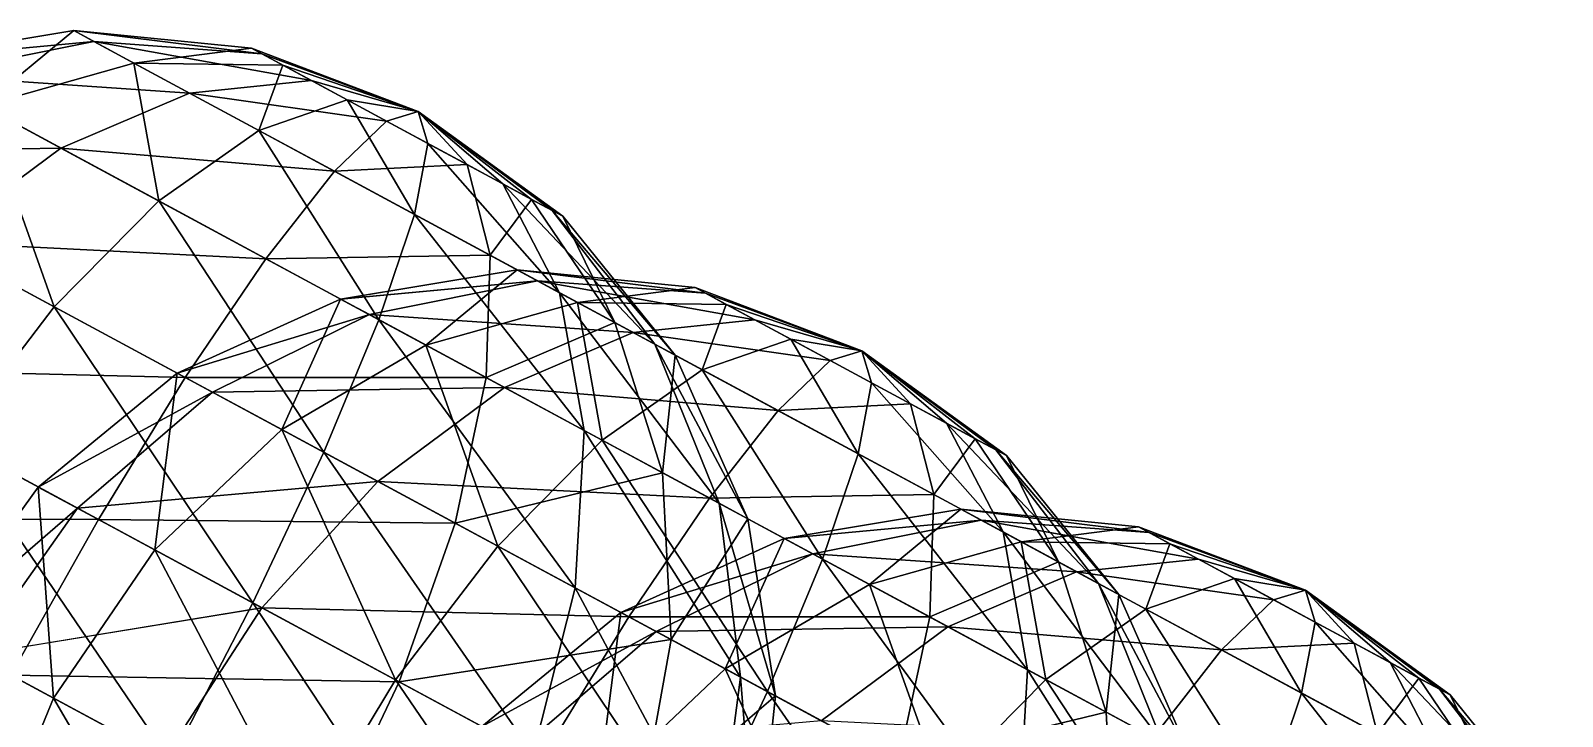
# Model space of a CAD drawing. Header units: metres. Extents: x -386 to 289, y -317 to 299.
# Drawn here: x -115.6 to -49, y 94.3 to 124.1 of the extents above; entities that cross this region are included whole.
import ezdxf

# ---------------------------------------------------------------- set-up
doc = ezdxf.new("R2010")
doc.units = ezdxf.units.M

msp = doc.modelspace()

# ---------------------------------------------------------------- linework, layer by layer
for points in [[(-112.88314, 123.63252, -310.6737), (-121.45039, 122.837875, -302.15518), (-113.7662, 124.10899, -302.97424), (-113.7661, 124.10909, -302.97415)], [(-113.7662, 124.10899, -302.97424), (-121.45039, 122.837875, -302.15518), (-117.74055, 120.83615, -292.0158), (-117.74045, 120.83625, -292.01572)], [(-113.7662, 124.10899, -302.97424), (-117.74055, 120.83615, -292.0158), (-111.142944, 122.69356, -295.8046), (-111.142845, 122.69366, -295.8045)], [(-105.57388, 123.09411, -307.91357), (-112.88314, 123.63252, -310.6737), (-113.7662, 124.10899, -302.97424), (-113.7661, 124.10909, -302.97415)], [(-105.57388, 123.09411, -307.91357), (-113.7662, 124.10899, -302.97424), (-106.03098, 123.34075, -303.92804), (-106.03088, 123.34085, -303.92795)], [(-106.03098, 123.34075, -303.92804), (-113.7662, 124.10899, -302.97424), (-111.142944, 122.69356, -295.8046), (-111.142845, 122.69366, -295.8045)], [(-112.88314, 123.63252, -310.6737), (-120.20157, 122.16404, -313.04388), (-121.45039, 122.837875, -302.15518), (-121.450294, 122.837975, -302.1551)], [(-108.730385, 121.391815, -316.83994), (-120.20157, 122.16404, -313.04388), (-112.88314, 123.63252, -310.6737), (-112.88304, 123.63262, -310.6736)], [(-103.424255, 121.934235, -311.10547), (-108.730385, 121.391815, -316.83994), (-112.88314, 123.63252, -310.6737), (-112.88304, 123.63262, -310.6736)], [(-103.424255, 121.934235, -311.10547), (-112.88314, 123.63252, -310.6737), (-105.57388, 123.09411, -307.91357), (-105.573784, 123.09421, -307.91348)], [(-106.03098, 123.34075, -303.92804), (-111.142944, 122.69356, -295.8046), (-104.67309, 122.60806, -300.21677), (-104.67299, 122.60816, -300.21667)], [(-98.77189, 120.585495, -304.9516), (-105.57388, 123.09411, -307.91357), (-106.03098, 123.34075, -303.92804), (-106.03088, 123.34085, -303.92795)], [(-98.77189, 120.585495, -304.9516), (-106.03098, 123.34075, -303.92804), (-104.67309, 122.60806, -300.21677), (-104.67299, 122.60816, -300.21667)], [(-111.142944, 122.69356, -295.8046), (-117.74055, 120.83615, -292.0158), (-110.06608, 116.69522, -285.34253), (-110.06598, 116.69532, -285.34244)], [(-111.142944, 122.69356, -295.8046), (-110.06608, 116.69522, -285.34253), (-105.71627, 119.76549, -291.0859), (-105.71617, 119.76559, -291.08582)], [(-104.67309, 122.60806, -300.21677), (-111.142944, 122.69356, -295.8046), (-105.71627, 119.76549, -291.0859), (-105.71617, 119.76559, -291.08582)], [(-98.77189, 120.585495, -304.9516), (-103.424255, 121.934235, -311.10547), (-105.57388, 123.09411, -307.91357), (-105.573784, 123.09421, -307.91348)], [(-114.32868, 118.9952, -321.76425), (-127.03041, 118.78874, -314.86258), (-120.20157, 122.16404, -313.04388), (-120.20147, 122.16414, -313.0438)], [(-108.730385, 121.391815, -316.83994), (-114.32868, 118.9952, -321.76425), (-120.20157, 122.16404, -313.04388), (-120.20147, 122.16414, -313.0438)], [(-104.67309, 122.60806, -300.21677), (-105.71627, 119.76549, -291.0859), (-101.86403, 121.092384, -297.77417), (-101.86393, 121.09248, -297.77408)], [(-98.77189, 120.585495, -304.9516), (-104.67309, 122.60806, -300.21677), (-101.86403, 121.092384, -297.77417), (-101.86393, 121.09248, -297.77408)], [(-102.420654, 117.98727, -319.8207), (-114.32868, 118.9952, -321.76425), (-108.730385, 121.391815, -316.83994), (-108.730286, 121.391914, -316.83984)], [(-100.1581, 120.171906, -312.6484), (-108.730385, 121.391815, -316.83994), (-103.424255, 121.934235, -311.10547), (-103.42416, 121.93433, -311.10538)], [(-100.1581, 120.171906, -312.6484), (-102.420654, 117.98727, -319.8207), (-108.730385, 121.391815, -316.83994), (-108.730286, 121.391914, -316.83984)], [(-108.730385, 121.391815, -316.83994), (-108.730385, 121.391815, -316.83994), (-102.420654, 117.98727, -319.8207), (-102.420555, 117.987366, -319.82062)], [(-98.77189, 120.585495, -304.9516), (-100.1581, 120.171906, -312.6484), (-103.424255, 121.934235, -311.10547), (-103.42416, 121.93433, -311.10538)], [(-103.424255, 121.934235, -311.10547), (-103.424255, 121.934235, -311.10547), (-100.1581, 120.171906, -312.6484), (-100.158, 120.172005, -312.64832)], [(-117.74055, 120.83615, -292.0158), (-124.0163, 117.162415, -289.10855), (-114.61703, 112.090836, -280.93552), (-114.61693, 112.090935, -280.93542)], [(-117.74055, 120.83615, -292.0158), (-114.61703, 112.090836, -280.93552), (-110.06608, 116.69522, -285.34253), (-110.06598, 116.69532, -285.34244)], [(-101.86403, 121.092384, -297.77417), (-105.71627, 119.76549, -291.0859), (-98.940254, 116.109344, -290.0825), (-98.940155, 116.10944, -290.0824)], [(-101.86403, 121.092384, -297.77417), (-98.940254, 116.109344, -290.0825), (-98.35651, 119.19983, -297.2548), (-98.35641, 119.19993, -297.2547)], [(-98.77189, 120.585495, -304.9516), (-101.86403, 121.092384, -297.77417), (-98.35651, 119.19983, -297.2548), (-98.35641, 119.19993, -297.2547)], [(-96.65057, 118.27935, -312.12903), (-102.420654, 117.98727, -319.8207), (-100.1581, 120.171906, -312.6484), (-100.158, 120.172005, -312.64832)], [(-98.77189, 120.585495, -304.9516), (-96.65057, 118.27935, -312.12903), (-100.1581, 120.171906, -312.6484), (-100.158, 120.172005, -312.64832)], [(-98.77189, 120.585495, -304.9516), (-98.35651, 119.19983, -297.2548), (-95.09035, 117.4375, -298.79773), (-95.09025, 117.4376, -298.79764)], [(-98.77189, 120.585495, -304.9516), (-95.09035, 117.4375, -298.79773), (-92.94072, 116.277626, -301.98962), (-92.94062, 116.277725, -301.98953)], [(-98.77189, 120.585495, -304.9516), (-92.94072, 116.277626, -301.98962), (-92.48362, 116.03098, -305.97516), (-92.48352, 116.03108, -305.97507)], [(-98.77189, 120.585495, -304.9516), (-92.48362, 116.03098, -305.97516), (-93.841515, 116.76367, -309.68643), (-93.841415, 116.76377, -309.68634)], [(-98.77189, 120.585495, -304.9516), (-93.841515, 116.76367, -309.68643), (-96.65057, 118.27935, -312.12903), (-96.650475, 118.27945, -312.12894)], [(-105.71627, 119.76549, -291.0859), (-110.06608, 116.69522, -285.34253), (-100.483345, 111.524666, -283.92352), (-100.483246, 111.524765, -283.92343)], [(-105.71627, 119.76549, -291.0859), (-100.483345, 111.524666, -283.92352), (-98.940254, 116.109344, -290.0825), (-98.940155, 116.10944, -290.0824)], [(-114.32868, 118.9952, -321.76425), (-119.83762, 114.90772, -325.54282), (-127.03041, 118.78874, -314.86258), (-127.03031, 118.78884, -314.8625)], [(-105.40537, 114.18044, -325.97968), (-119.83762, 114.90772, -325.54282), (-114.32868, 118.9952, -321.76425), (-114.32858, 118.9953, -321.76416)], [(-102.420654, 117.98727, -319.8207), (-105.40537, 114.18044, -325.97968), (-114.32868, 118.9952, -321.76425), (-114.32858, 118.9953, -321.76416)], [(-114.32868, 118.9952, -321.76425), (-114.32868, 118.9952, -321.76425), (-105.40537, 114.18044, -325.97968), (-105.40527, 114.18054, -325.97958)], [(-98.35651, 119.19983, -297.2548), (-98.940254, 116.109344, -290.0825), (-92.63052, 112.7048, -293.06326), (-92.630424, 112.7049, -293.06317)], [(-98.35651, 119.19983, -297.2548), (-92.63052, 112.7048, -293.06326), (-95.09035, 117.4375, -298.79773), (-95.09025, 117.4376, -298.79764)], [(-95.64464, 114.33113, -318.8173), (-105.40537, 114.18044, -325.97968), (-102.420654, 117.98727, -319.8207), (-102.420555, 117.987366, -319.82062)], [(-96.65057, 118.27935, -312.12903), (-95.64464, 114.33113, -318.8173), (-102.420654, 117.98727, -319.8207), (-102.420555, 117.987366, -319.82062)], [(-93.841515, 116.76367, -309.68643), (-95.64464, 114.33113, -318.8173), (-96.65057, 118.27935, -312.12903), (-96.650475, 118.27945, -312.12894)], [(-95.09035, 117.4375, -298.79773), (-92.63052, 112.7048, -293.06326), (-88.47777, 110.464096, -299.2295), (-88.47767, 110.464195, -299.2294)], [(-95.09035, 117.4375, -298.79773), (-88.47777, 110.464096, -299.2295), (-92.94072, 116.277626, -301.98962), (-92.94062, 116.277725, -301.98953)], [(-124.0163, 117.162415, -289.10855), (-119.058975, 106.2661, -278.16513), (-114.61703, 112.090836, -280.93552), (-114.61693, 112.090935, -280.93542)], [(-110.06608, 116.69522, -285.34253), (-114.61703, 112.090836, -280.93552), (-102.88062, 105.75822, -279.19757), (-102.88052, 105.758316, -279.19748)], [(-110.06608, 116.69522, -285.34253), (-102.88062, 105.75822, -279.19757), (-100.483345, 111.524666, -283.92352), (-100.483246, 111.524765, -283.92343)], [(-93.841515, 116.76367, -309.68643), (-90.217964, 111.40305, -314.0986), (-95.64464, 114.33113, -318.8173), (-95.64454, 114.33123, -318.8172)], [(-92.48362, 116.03098, -305.97516), (-90.217964, 111.40305, -314.0986), (-93.841515, 116.76367, -309.68643), (-93.841415, 116.76377, -309.68634)], [(-98.940254, 116.109344, -290.0825), (-100.483345, 111.524666, -283.92352), (-91.560036, 106.70991, -288.13895), (-91.55994, 106.71001, -288.13885)], [(-98.940254, 116.109344, -290.0825), (-91.560036, 106.70991, -288.13895), (-92.63052, 112.7048, -293.06326), (-92.630424, 112.7049, -293.06317)], [(-92.94072, 116.277626, -301.98962), (-88.47777, 110.464096, -299.2295), (-87.5947, 109.98762, -306.92896), (-87.594604, 109.98772, -306.92886)], [(-92.94072, 116.277626, -301.98962), (-87.5947, 109.98762, -306.92896), (-92.48362, 116.03098, -305.97516), (-92.48352, 116.03108, -305.97507)], [(-92.48362, 116.03098, -305.97516), (-87.5947, 109.98762, -306.92896), (-90.217964, 111.40305, -314.0986), (-90.217865, 111.40315, -314.0985)], [(-108.90885, 109.01087, -330.70563), (-124.8818, 109.40792, -327.9181), (-119.83762, 114.90772, -325.54282), (-119.837524, 114.90782, -325.54272)], [(-105.40537, 114.18044, -325.97968), (-108.90885, 109.01087, -330.70563), (-119.83762, 114.90772, -325.54282), (-119.837524, 114.90782, -325.54272)], [(-119.83762, 114.90772, -325.54282), (-119.83762, 114.90772, -325.54282), (-108.90885, 109.01087, -330.70563), (-108.90875, 109.01097, -330.70554)], [(-95.82264, 109.00988, -324.56064), (-108.90885, 109.01087, -330.70563), (-105.40537, 114.18044, -325.97968), (-105.40527, 114.18054, -325.97958)], [(-95.64464, 114.33113, -318.8173), (-95.82264, 109.00988, -324.56064), (-105.40537, 114.18044, -325.97968), (-105.40527, 114.18054, -325.97958)], [(-90.217964, 111.40305, -314.0986), (-95.82264, 109.00988, -324.56064), (-95.64464, 114.33113, -318.8173), (-95.64454, 114.33123, -318.8172)], [(-93.58268, 113.21855, -478.95633), (-102.14993, 112.423904, -470.4378), (-94.46574, 113.69502, -471.25687), (-94.46564, 113.69512, -471.25677)], [(-94.46574, 113.69502, -471.25687), (-102.14993, 112.423904, -470.4378), (-98.44009, 110.42218, -460.29843), (-98.43999, 110.42228, -460.29834)], [(-94.46574, 113.69502, -471.25687), (-98.44009, 110.42218, -460.29843), (-91.84248, 112.27959, -464.08722), (-91.842384, 112.279686, -464.08713)], [(-86.27342, 112.68014, -476.1962), (-93.58268, 113.21855, -478.95633), (-94.46574, 113.69502, -471.25687), (-94.46564, 113.69512, -471.25677)], [(-86.27342, 112.68014, -476.1962), (-94.46574, 113.69502, -471.25687), (-86.73052, 112.92678, -472.21066), (-86.73042, 112.92688, -472.21057)], [(-86.73052, 112.92678, -472.21066), (-94.46574, 113.69502, -471.25687), (-91.84248, 112.27959, -464.08722), (-91.842384, 112.279686, -464.08713)], [(-93.58268, 113.21855, -478.95633), (-100.90111, 111.75007, -481.3265), (-102.14993, 112.423904, -470.4378), (-102.14983, 112.424, -470.4377)], [(-89.429924, 110.977844, -485.12256), (-100.90111, 111.75007, -481.3265), (-93.58268, 113.21855, -478.95633), (-93.58258, 113.21865, -478.95624)], [(-84.123795, 111.52026, -479.3881), (-89.429924, 110.977844, -485.12256), (-93.58268, 113.21855, -478.95633), (-93.58258, 113.21865, -478.95624)], [(-84.123795, 111.52026, -479.3881), (-93.58268, 113.21855, -478.95633), (-86.27342, 112.68014, -476.1962), (-86.27332, 112.68024, -476.1961)], [(-92.63052, 112.7048, -293.06326), (-91.560036, 106.70991, -288.13895), (-85.68715, 103.54107, -296.8593), (-85.68705, 103.54117, -296.85922)], [(-92.63052, 112.7048, -293.06326), (-85.68715, 103.54107, -296.8593), (-88.47777, 110.464096, -299.2295), (-88.47767, 110.464195, -299.2294)], [(-86.73052, 112.92678, -472.21066), (-91.84248, 112.27959, -464.08722), (-85.37263, 112.19409, -468.4994), (-85.37253, 112.19419, -468.4993)], [(-79.47143, 110.171524, -473.23422), (-86.27342, 112.68014, -476.1962), (-86.73052, 112.92678, -472.21066), (-86.73042, 112.92688, -472.21057)], [(-79.47143, 110.171524, -473.23422), (-86.73052, 112.92678, -472.21066), (-85.37263, 112.19409, -468.4994), (-85.37253, 112.19419, -468.4993)], [(-79.47143, 110.171524, -473.23422), (-84.123795, 111.52026, -479.3881), (-86.27342, 112.68014, -476.1962), (-86.27332, 112.68024, -476.1961)], [(-114.61703, 112.090836, -280.93552), (-119.058975, 106.2661, -278.16513), (-105.96872, 99.20297, -276.2267), (-105.96862, 99.20307, -276.22662)], [(-114.61703, 112.090836, -280.93552), (-105.96872, 99.20297, -276.2267), (-102.88062, 105.75822, -279.19757), (-102.88052, 105.758316, -279.19748)], [(-100.90111, 111.75007, -481.3265), (-109.25945, 109.20004, -469.80933), (-102.14993, 112.423904, -470.4378), (-102.14983, 112.424, -470.4377)], [(-102.14993, 112.423904, -470.4378), (-109.25945, 109.20004, -469.80933), (-104.715836, 106.74844, -457.39117), (-104.71574, 106.74854, -457.39108)], [(-102.14993, 112.423904, -470.4378), (-104.715836, 106.74844, -457.39117), (-98.44009, 110.42218, -460.29843), (-98.43999, 110.42228, -460.29834)], [(-91.84248, 112.27959, -464.08722), (-98.44009, 110.42218, -460.29843), (-90.76562, 106.28125, -453.62518), (-90.76552, 106.28135, -453.6251)], [(-91.84248, 112.27959, -464.08722), (-90.76562, 106.28125, -453.62518), (-86.41581, 109.35152, -459.36853), (-86.41571, 109.351616, -459.36844)], [(-85.37263, 112.19409, -468.4994), (-91.84248, 112.27959, -464.08722), (-86.41581, 109.35152, -459.36853), (-86.41571, 109.351616, -459.36844)], [(-85.37263, 112.19409, -468.4994), (-86.41581, 109.35152, -459.36853), (-82.56357, 110.67841, -466.0568), (-82.56347, 110.67851, -466.0567)], [(-79.47143, 110.171524, -473.23422), (-85.37263, 112.19409, -468.4994), (-82.56357, 110.67841, -466.0568), (-82.56347, 110.67851, -466.0567)], [(-100.90111, 111.75007, -481.3265), (-107.72995, 108.37477, -483.1452), (-109.25945, 109.20004, -469.80933), (-109.25935, 109.20014, -469.80923)], [(-95.02822, 108.58123, -490.04688), (-107.72995, 108.37477, -483.1452), (-100.90111, 111.75007, -481.3265), (-100.90101, 111.75017, -481.32642)], [(-100.483345, 111.524666, -283.92352), (-102.88062, 105.75822, -279.19757), (-91.95184, 99.86137, -284.3604), (-91.951744, 99.861465, -284.36032)], [(-89.429924, 110.977844, -485.12256), (-95.02822, 108.58123, -490.04688), (-100.90111, 111.75007, -481.3265), (-100.90101, 111.75017, -481.32642)], [(-100.483345, 111.524666, -283.92352), (-91.95184, 99.86137, -284.3604), (-91.560036, 106.70991, -288.13895), (-91.55994, 106.71001, -288.13885)], [(-90.217964, 111.40305, -314.0986), (-88.14816, 104.86896, -317.8874), (-95.82264, 109.00988, -324.56064), (-95.82254, 109.00998, -324.56055)], [(-87.5947, 109.98762, -306.92896), (-88.14816, 104.86896, -317.8874), (-90.217964, 111.40305, -314.0986), (-90.217865, 111.40315, -314.0985)], [(-80.857635, 109.757935, -480.93103), (-89.429924, 110.977844, -485.12256), (-84.123795, 111.52026, -479.3881), (-84.123695, 111.52036, -479.388)], [(-79.47143, 110.171524, -473.23422), (-80.857635, 109.757935, -480.93103), (-84.123795, 111.52026, -479.3881), (-84.123695, 111.52036, -479.388)], [(-84.123795, 111.52026, -479.3881), (-84.123795, 111.52026, -479.3881), (-80.857635, 109.757935, -480.93103), (-80.85754, 109.75803, -480.93094)], [(-83.12019, 107.573296, -488.10333), (-95.02822, 108.58123, -490.04688), (-89.429924, 110.977844, -485.12256), (-89.429825, 110.97794, -485.12247)], [(-80.857635, 109.757935, -480.93103), (-83.12019, 107.573296, -488.10333), (-89.429924, 110.977844, -485.12256), (-89.429825, 110.97794, -485.12247)], [(-89.429924, 110.977844, -485.12256), (-89.429924, 110.977844, -485.12256), (-83.12019, 107.573296, -488.10333), (-83.120094, 107.573395, -488.10324)], [(-82.56357, 110.67841, -466.0568), (-86.41581, 109.35152, -459.36853), (-79.63979, 105.69537, -458.3651), (-79.639694, 105.69547, -458.36502)], [(-82.56357, 110.67841, -466.0568), (-79.63979, 105.69537, -458.3651), (-79.056046, 108.78586, -465.5374), (-79.05595, 108.78596, -465.53732)], [(-79.47143, 110.171524, -473.23422), (-82.56357, 110.67841, -466.0568), (-79.056046, 108.78586, -465.5374), (-79.05595, 108.78596, -465.53732)], [(-98.44009, 110.42218, -460.29843), (-104.715836, 106.74844, -457.39117), (-95.31657, 101.676865, -449.21814), (-95.31647, 101.67696, -449.21805)], [(-98.44009, 110.42218, -460.29843), (-95.31657, 101.676865, -449.21814), (-90.76562, 106.28125, -453.62518), (-90.76552, 106.28135, -453.6251)], [(-88.47777, 110.464096, -299.2295), (-85.68715, 103.54107, -296.8593), (-84.438324, 102.86723, -307.74802), (-84.438225, 102.86733, -307.74792)], [(-88.47777, 110.464096, -299.2295), (-84.438324, 102.86723, -307.74802), (-87.5947, 109.98762, -306.92896), (-87.594604, 109.98772, -306.92886)], [(-87.5947, 109.98762, -306.92896), (-84.438324, 102.86723, -307.74802), (-88.14816, 104.86896, -317.8874), (-88.14806, 104.86906, -317.8873)], [(-79.47143, 110.171524, -473.23422), (-77.35011, 107.86538, -480.41162), (-80.857635, 109.757935, -480.93103), (-80.85754, 109.75803, -480.93094)], [(-79.47143, 110.171524, -473.23422), (-79.056046, 108.78586, -465.5374), (-75.78989, 107.02353, -467.08035), (-75.78979, 107.02363, -467.08026)], [(-79.47143, 110.171524, -473.23422), (-75.78989, 107.02353, -467.08035), (-73.64026, 105.863655, -470.27225), (-73.64016, 105.863754, -470.27216)], [(-79.47143, 110.171524, -473.23422), (-73.64026, 105.863655, -470.27225), (-73.18316, 105.61701, -474.25778), (-73.18306, 105.61711, -474.2577)], [(-79.47143, 110.171524, -473.23422), (-73.18316, 105.61701, -474.25778), (-74.54105, 106.3497, -477.96906), (-74.540955, 106.3498, -477.96896)], [(-79.47143, 110.171524, -473.23422), (-74.54105, 106.3497, -477.96906), (-77.35011, 107.86538, -480.41162), (-77.35001, 107.86548, -480.41153)], [(-112.69233, 102.83084, -333.67648), (-129.11745, 102.87061, -328.72827), (-124.8818, 109.40792, -327.9181), (-124.8817, 109.40802, -327.918)], [(-108.90885, 109.01087, -330.70563), (-112.69233, 102.83084, -333.67648), (-124.8818, 109.40792, -327.9181), (-124.8817, 109.40802, -327.918)], [(-124.8818, 109.40792, -327.9181), (-124.8818, 109.40792, -327.9181), (-112.69233, 102.83084, -333.67648), (-112.69223, 102.83094, -333.6764)], [(-86.41581, 109.35152, -459.36853), (-90.76562, 106.28125, -453.62518), (-81.182884, 101.110695, -452.20615), (-81.182785, 101.110794, -452.20605)], [(-86.41581, 109.35152, -459.36853), (-81.182884, 101.110695, -452.20615), (-79.63979, 105.69537, -458.3651), (-79.639694, 105.69547, -458.36502)], [(-77.35011, 107.86538, -480.41162), (-83.12019, 107.573296, -488.10333), (-80.857635, 109.757935, -480.93103), (-80.85754, 109.75803, -480.93094)], [(-107.72995, 108.37477, -483.1452), (-115.309784, 104.24313, -469.41425), (-109.25945, 109.20004, -469.80933), (-109.25935, 109.20014, -469.80923)], [(-109.25945, 109.20004, -469.80933), (-115.309784, 104.24313, -469.41425), (-110.24204, 101.50873, -455.5636), (-110.24194, 101.50883, -455.5635)], [(-97.17245, 102.67825, -328.96768), (-112.69233, 102.83084, -333.67648), (-108.90885, 109.01087, -330.70563), (-108.90875, 109.01097, -330.70554)], [(-109.25945, 109.20004, -469.80933), (-110.24204, 101.50873, -455.5636), (-104.715836, 106.74844, -457.39117), (-104.71574, 106.74854, -457.39108)], [(-95.82264, 109.00988, -324.56064), (-97.17245, 102.67825, -328.96768), (-108.90885, 109.01087, -330.70563), (-108.90875, 109.01097, -330.70554)], [(-88.14816, 104.86896, -317.8874), (-97.17245, 102.67825, -328.96768), (-95.82264, 109.00988, -324.56064), (-95.82254, 109.00998, -324.56055)], [(-79.056046, 108.78586, -465.5374), (-79.63979, 105.69537, -458.3651), (-73.33006, 102.29083, -461.3459), (-73.32996, 102.29093, -461.3458)], [(-79.056046, 108.78586, -465.5374), (-73.33006, 102.29083, -461.3459), (-75.78989, 107.02353, -467.08035), (-75.78979, 107.02363, -467.08026)], [(-107.72995, 108.37477, -483.1452), (-113.60385, 103.32266, -484.28848), (-115.309784, 104.24313, -469.41425), (-115.309685, 104.24323, -469.41415)], [(-100.53716, 104.49375, -493.82544), (-113.60385, 103.32266, -484.28848), (-107.72995, 108.37477, -483.1452), (-107.72985, 108.37487, -483.1451)], [(-95.02822, 108.58123, -490.04688), (-100.53716, 104.49375, -493.82544), (-107.72995, 108.37477, -483.1452), (-107.72985, 108.37487, -483.1451)], [(-86.10491, 103.76647, -494.2623), (-100.53716, 104.49375, -493.82544), (-95.02822, 108.58123, -490.04688), (-95.02812, 108.58133, -490.04678)], [(-83.12019, 107.573296, -488.10333), (-86.10491, 103.76647, -494.2623), (-95.02822, 108.58123, -490.04688), (-95.02812, 108.58133, -490.04678)], [(-95.02822, 108.58123, -490.04688), (-95.02822, 108.58123, -490.04688), (-86.10491, 103.76647, -494.2623), (-86.10481, 103.76657, -494.2622)], [(-76.34418, 103.91716, -487.0999), (-86.10491, 103.76647, -494.2623), (-83.12019, 107.573296, -488.10333), (-83.120094, 107.573395, -488.10324)], [(-77.35011, 107.86538, -480.41162), (-76.34418, 103.91716, -487.0999), (-83.12019, 107.573296, -488.10333), (-83.120094, 107.573395, -488.10324)], [(-74.54105, 106.3497, -477.96906), (-76.34418, 103.91716, -487.0999), (-77.35011, 107.86538, -480.41162), (-77.35001, 107.86548, -480.41153)], [(-104.715836, 106.74844, -457.39117), (-110.24204, 101.50873, -455.5636), (-99.758514, 95.85213, -446.44775), (-99.758415, 95.85223, -446.44766)], [(-104.715836, 106.74844, -457.39117), (-99.758514, 95.85213, -446.44775), (-95.31657, 101.676865, -449.21814), (-95.31647, 101.67696, -449.21805)], [(-91.560036, 106.70991, -288.13895), (-91.95184, 99.86137, -284.3604), (-84.75906, 95.98035, -295.04062), (-84.758965, 95.980446, -295.04053)], [(-91.560036, 106.70991, -288.13895), (-84.75906, 95.98035, -295.04062), (-85.68715, 103.54107, -296.8593), (-85.68705, 103.54117, -296.85922)], [(-75.78989, 107.02353, -467.08035), (-73.33006, 102.29083, -461.3459), (-69.17731, 100.050125, -467.51212), (-69.17721, 100.050224, -467.51202)], [(-75.78989, 107.02353, -467.08035), (-69.17731, 100.050125, -467.51212), (-73.64026, 105.863655, -470.27225), (-73.64016, 105.863754, -470.27216)], [(-119.058975, 106.2661, -278.16513), (-123.08922, 99.61795, -277.2202), (-109.537186, 92.30567, -275.2134), (-109.53709, 92.30577, -275.21332)], [(-119.058975, 106.2661, -278.16513), (-109.537186, 92.30567, -275.2134), (-105.96872, 99.20297, -276.2267), (-105.96862, 99.20307, -276.22662)], [(-90.76562, 106.28125, -453.62518), (-95.31657, 101.676865, -449.21814), (-83.58016, 95.344246, -447.4802), (-83.58006, 95.344345, -447.4801)], [(-90.76562, 106.28125, -453.62518), (-83.58016, 95.344246, -447.4802), (-81.182884, 101.110695, -452.20615), (-81.182785, 101.110794, -452.20605)], [(-74.54105, 106.3497, -477.96906), (-70.9175, 100.98908, -482.38123), (-76.34418, 103.91716, -487.0999), (-76.34408, 103.91726, -487.09982)], [(-73.18316, 105.61701, -474.25778), (-70.9175, 100.98908, -482.38123), (-74.54105, 106.3497, -477.96906), (-74.540955, 106.3498, -477.96896)], [(-102.88062, 105.75822, -279.19757), (-105.96872, 99.20297, -276.2267), (-93.77925, 92.62589, -281.9851), (-93.77915, 92.62599, -281.98502)], [(-102.88062, 105.75822, -279.19757), (-93.77925, 92.62589, -281.9851), (-91.95184, 99.86137, -284.3604), (-91.951744, 99.861465, -284.36032)], [(-79.63979, 105.69537, -458.3651), (-81.182884, 101.110695, -452.20615), (-72.259575, 96.29594, -456.42157), (-72.259476, 96.296036, -456.42148)], [(-79.63979, 105.69537, -458.3651), (-72.259575, 96.29594, -456.42157), (-73.33006, 102.29083, -461.3459), (-73.32996, 102.29093, -461.3458)], [(-73.64026, 105.863655, -470.27225), (-69.17731, 100.050125, -467.51212), (-68.29424, 99.57365, -475.21158), (-68.29414, 99.573746, -475.2115)], [(-73.64026, 105.863655, -470.27225), (-68.29424, 99.57365, -475.21158), (-73.18316, 105.61701, -474.25778), (-73.18306, 105.61711, -474.2577)], [(-73.18316, 105.61701, -474.25778), (-68.29424, 99.57365, -475.21158), (-70.9175, 100.98908, -482.38123), (-70.917404, 100.98918, -482.38113)], [(-88.14816, 104.86896, -317.8874), (-87.77318, 97.606674, -320.79465), (-97.17245, 102.67825, -328.96768), (-97.17235, 102.67835, -328.9676)], [(-84.438324, 102.86723, -307.74802), (-87.77318, 97.606674, -320.79465), (-88.14816, 104.86896, -317.8874), (-88.14806, 104.86906, -317.8873)], [(-113.60385, 103.32266, -484.28848), (-119.88861, 97.891, -469.2795), (-115.309784, 104.24313, -469.41425), (-115.309685, 104.24323, -469.41415)], [(-115.309784, 104.24313, -469.41425), (-119.88861, 97.891, -469.2795), (-114.6421, 95.060135, -454.94025), (-114.642, 95.060234, -454.94016)], [(-115.309784, 104.24313, -469.41425), (-114.6421, 95.060135, -454.94025), (-110.24204, 101.50873, -455.5636), (-110.24194, 101.50883, -455.5635)], [(-100.53716, 104.49375, -493.82544), (-105.58134, 98.99395, -496.2007), (-113.60385, 103.32266, -484.28848), (-113.60375, 103.32276, -484.2884)], [(-89.60839, 98.5969, -498.98825), (-105.58134, 98.99395, -496.2007), (-100.53716, 104.49375, -493.82544), (-100.53706, 104.49385, -493.82535)], [(-86.10491, 103.76647, -494.2623), (-89.60839, 98.5969, -498.98825), (-100.53716, 104.49375, -493.82544), (-100.53706, 104.49385, -493.82535)], [(-100.53716, 104.49375, -493.82544), (-100.53716, 104.49375, -493.82544), (-89.60839, 98.5969, -498.98825), (-89.60829, 98.597, -498.98816)], [(-113.60385, 103.32266, -484.28848), (-118.1225, 96.93806, -484.67844), (-119.88861, 97.891, -469.2795), (-119.88851, 97.8911, -469.27942)], [(-105.58134, 98.99395, -496.2007), (-118.1225, 96.93806, -484.67844), (-113.60385, 103.32266, -484.28848), (-113.60375, 103.32276, -484.2884)], [(-76.52218, 98.59591, -492.84326), (-89.60839, 98.5969, -498.98825), (-86.10491, 103.76647, -494.2623), (-86.10481, 103.76657, -494.2622)], [(-76.34418, 103.91716, -487.0999), (-76.52218, 98.59591, -492.84326), (-86.10491, 103.76647, -494.2623), (-86.10481, 103.76657, -494.2622)], [(-85.68715, 103.54107, -296.8593), (-84.75906, 95.98035, -295.04062), (-83.22956, 95.155075, -308.3765), (-83.22946, 95.155174, -308.3764)], [(-85.68715, 103.54107, -296.8593), (-83.22956, 95.155075, -308.3765), (-84.438324, 102.86723, -307.74802), (-84.438225, 102.86733, -307.74792)], [(-70.9175, 100.98908, -482.38123), (-76.52218, 98.59591, -492.84326), (-76.34418, 103.91716, -487.0999), (-76.34408, 103.91726, -487.09982)], [(-112.69233, 102.83084, -333.67648), (-116.49798, 96.061516, -334.6898), (-129.11745, 102.87061, -328.72827), (-129.11734, 102.87071, -328.72818)], [(-99.60208, 95.767715, -331.73807), (-116.49798, 96.061516, -334.6898), (-112.69233, 102.83084, -333.67648), (-112.69223, 102.83094, -333.6764)], [(-97.17245, 102.67825, -328.96768), (-99.60208, 95.767715, -331.73807), (-112.69233, 102.83084, -333.67648), (-112.69223, 102.83094, -333.6764)], [(-87.77318, 97.606674, -320.79465), (-99.60208, 95.767715, -331.73807), (-97.17245, 102.67825, -328.96768), (-97.17235, 102.67835, -328.9676)], [(-84.438324, 102.86723, -307.74802), (-83.22956, 95.155075, -308.3765), (-87.77318, 97.606674, -320.79465), (-87.77308, 97.60677, -320.79456)], [(-74.28222, 102.80458, -647.23895), (-82.84947, 102.00993, -638.72046), (-75.165276, 103.28105, -639.5395), (-75.16518, 103.28115, -639.53937)], [(-75.165276, 103.28105, -639.5395), (-82.84947, 102.00993, -638.72046), (-79.139626, 100.00821, -628.58105), (-79.13953, 100.00831, -628.58093)], [(-74.28222, 102.80458, -647.23895), (-81.60065, 101.3361, -649.60913), (-82.84947, 102.00993, -638.72046), (-82.84937, 102.01003, -638.72034)], [(-70.12946, 100.56387, -653.4052), (-81.60065, 101.3361, -649.60913), (-74.28222, 102.80458, -647.23895), (-74.28212, 102.80468, -647.23883)], [(-75.165276, 103.28105, -639.5395), (-79.139626, 100.00821, -628.58105), (-72.54202, 101.865616, -632.3699), (-72.54192, 101.865715, -632.36975)], [(-66.97296, 102.26617, -644.4788), (-74.28222, 102.80458, -647.23895), (-75.165276, 103.28105, -639.5395), (-75.16518, 103.28115, -639.53937)], [(-66.97296, 102.26617, -644.4788), (-75.165276, 103.28105, -639.5395), (-67.43006, 102.51281, -640.4933), (-67.42996, 102.51291, -640.49316)], [(-67.43006, 102.51281, -640.4933), (-75.165276, 103.28105, -639.5395), (-72.54202, 101.865616, -632.3699), (-72.54192, 101.865715, -632.36975)], [(-64.82333, 101.10629, -647.6707), (-70.12946, 100.56387, -653.4052), (-74.28222, 102.80458, -647.23895), (-74.28212, 102.80468, -647.23883)], [(-64.82333, 101.10629, -647.6707), (-74.28222, 102.80458, -647.23895), (-66.97296, 102.26617, -644.4788), (-66.97286, 102.266266, -644.4787)], [(-81.60065, 101.3361, -649.60913), (-89.95899, 98.78607, -638.092), (-82.84947, 102.00993, -638.72046), (-82.84937, 102.01003, -638.72034)], [(-82.84947, 102.00993, -638.72046), (-89.95899, 98.78607, -638.092), (-85.415375, 96.33447, -625.67377), (-85.415276, 96.33457, -625.67365)], [(-82.84947, 102.00993, -638.72046), (-85.415375, 96.33447, -625.67377), (-79.139626, 100.00821, -628.58105), (-79.13953, 100.00831, -628.58093)], [(-73.33006, 102.29083, -461.3459), (-72.259575, 96.29594, -456.42157), (-66.38669, 93.1271, -465.14194), (-66.38659, 93.1272, -465.14185)], [(-73.33006, 102.29083, -461.3459), (-66.38669, 93.1271, -465.14194), (-69.17731, 100.050125, -467.51212), (-69.17721, 100.050224, -467.51202)], [(-67.43006, 102.51281, -640.4933), (-72.54202, 101.865616, -632.3699), (-66.07217, 101.78012, -636.782), (-66.07207, 101.78022, -636.78186)], [(-60.170967, 99.75755, -641.51685), (-66.97296, 102.26617, -644.4788), (-67.43006, 102.51281, -640.4933), (-67.42996, 102.51291, -640.49316)], [(-60.170967, 99.75755, -641.51685), (-67.43006, 102.51281, -640.4933), (-66.07217, 101.78012, -636.782), (-66.07207, 101.78022, -636.78186)], [(-60.170967, 99.75755, -641.51685), (-64.82333, 101.10629, -647.6707), (-66.97296, 102.26617, -644.4788), (-66.97286, 102.266266, -644.4787)], [(-110.24204, 101.50873, -455.5636), (-114.6421, 95.060135, -454.94025), (-103.78876, 89.20398, -445.50284), (-103.78866, 89.20408, -445.50275)], [(-110.24204, 101.50873, -455.5636), (-103.78876, 89.20398, -445.50284), (-99.758514, 95.85213, -446.44775), (-99.758415, 95.85223, -446.44766)], [(-95.31657, 101.676865, -449.21814), (-99.758514, 95.85213, -446.44775), (-86.66826, 88.789, -444.50934), (-86.66816, 88.7891, -444.50925)], [(-95.31657, 101.676865, -449.21814), (-86.66826, 88.789, -444.50934), (-83.58016, 95.344246, -447.4802), (-83.58006, 95.344345, -447.4801)], [(-81.60065, 101.3361, -649.60913), (-88.42949, 97.9608, -651.42786), (-89.95899, 98.78607, -638.092), (-89.95889, 98.78617, -638.09186)], [(-75.72776, 98.16726, -658.32947), (-88.42949, 97.9608, -651.42786), (-81.60065, 101.3361, -649.60913), (-81.60055, 101.3362, -649.609)], [(-70.12946, 100.56387, -653.4052), (-75.72776, 98.16726, -658.32947), (-81.60065, 101.3361, -649.60913), (-81.60055, 101.3362, -649.609)], [(-72.54202, 101.865616, -632.3699), (-79.139626, 100.00821, -628.58105), (-71.46516, 95.86728, -621.9078), (-71.46506, 95.86738, -621.90765)], [(-72.54202, 101.865616, -632.3699), (-71.46516, 95.86728, -621.9078), (-67.11535, 98.937546, -627.6511), (-67.11525, 98.937645, -627.651)], [(-66.07217, 101.78012, -636.782), (-72.54202, 101.865616, -632.3699), (-67.11535, 98.937546, -627.6511), (-67.11525, 98.937645, -627.651)], [(-66.07217, 101.78012, -636.782), (-67.11535, 98.937546, -627.6511), (-63.26311, 100.26444, -634.3394), (-63.263012, 100.26454, -634.3393)], [(-60.170967, 99.75755, -641.51685), (-66.07217, 101.78012, -636.782), (-63.26311, 100.26444, -634.3394), (-63.263012, 100.26454, -634.3393)], [(-81.182884, 101.110695, -452.20615), (-83.58016, 95.344246, -447.4802), (-72.65138, 89.447395, -452.643), (-72.65128, 89.447495, -452.6429)], [(-81.182884, 101.110695, -452.20615), (-72.65138, 89.447395, -452.643), (-72.259575, 96.29594, -456.42157), (-72.259476, 96.296036, -456.42148)], [(-70.9175, 100.98908, -482.38123), (-68.8477, 94.45499, -486.17), (-76.52218, 98.59591, -492.84326), (-76.52208, 98.59601, -492.84317)], [(-68.29424, 99.57365, -475.21158), (-68.8477, 94.45499, -486.17), (-70.9175, 100.98908, -482.38123), (-70.917404, 100.98918, -482.38113)], [(-61.557175, 99.34396, -649.2137), (-70.12946, 100.56387, -653.4052), (-64.82333, 101.10629, -647.6707), (-64.823235, 101.10639, -647.6706)], [(-60.170967, 99.75755, -641.51685), (-61.557175, 99.34396, -649.2137), (-64.82333, 101.10629, -647.6707), (-64.823235, 101.10639, -647.6706)], [(-64.82333, 101.10629, -647.6707), (-64.82333, 101.10629, -647.6707), (-61.557175, 99.34396, -649.2137), (-61.557076, 99.34406, -649.21356)], [(-79.139626, 100.00821, -628.58105), (-85.415375, 96.33447, -625.67377), (-76.016106, 91.26289, -617.50073), (-76.01601, 91.26299, -617.5006)], [(-79.139626, 100.00821, -628.58105), (-76.016106, 91.26289, -617.50073), (-71.46516, 95.86728, -621.9078), (-71.46506, 95.86738, -621.90765)], [(-63.81973, 97.159325, -656.3859), (-75.72776, 98.16726, -658.32947), (-70.12946, 100.56387, -653.4052), (-70.129364, 100.56397, -653.4051)], [(-61.557175, 99.34396, -649.2137), (-63.81973, 97.159325, -656.3859), (-70.12946, 100.56387, -653.4052), (-70.129364, 100.56397, -653.4051)], [(-70.12946, 100.56387, -653.4052), (-70.12946, 100.56387, -653.4052), (-63.81973, 97.159325, -656.3859), (-63.81963, 97.159424, -656.3858)], [(-69.17731, 100.050125, -467.51212), (-66.38669, 93.1271, -465.14194), (-65.13786, 92.45326, -476.03064), (-65.137764, 92.45336, -476.03055)], [(-69.17731, 100.050125, -467.51212), (-65.13786, 92.45326, -476.03064), (-68.29424, 99.57365, -475.21158), (-68.29414, 99.573746, -475.2115)], [(-63.26311, 100.26444, -634.3394), (-67.11535, 98.937546, -627.6511), (-60.339333, 95.2814, -626.64777), (-60.339233, 95.2815, -626.64764)], [(-63.26311, 100.26444, -634.3394), (-60.339333, 95.2814, -626.64777), (-59.755585, 98.37189, -633.82), (-59.755486, 98.37199, -633.8199)], [(-60.170967, 99.75755, -641.51685), (-63.26311, 100.26444, -634.3394), (-59.755585, 98.37189, -633.82), (-59.755486, 98.37199, -633.8199)], [(-123.08922, 99.61795, -277.2202), (-126.43309, 92.599464, -278.16513), (-113.342834, 85.53635, -276.2267), (-113.342735, 85.536446, -276.22662)], [(-123.08922, 99.61795, -277.2202), (-113.342834, 85.53635, -276.2267), (-109.537186, 92.30567, -275.2134), (-109.53709, 92.30577, -275.21332)], [(-91.95184, 99.86137, -284.3604), (-93.77925, 92.62589, -281.9851), (-85.756744, 88.29718, -293.89734), (-85.756645, 88.29728, -293.89725)], [(-91.95184, 99.86137, -284.3604), (-85.756744, 88.29718, -293.89734), (-84.75906, 95.98035, -295.04062), (-84.758965, 95.980446, -295.04053)], [(-68.29424, 99.57365, -475.21158), (-65.13786, 92.45326, -476.03064), (-68.8477, 94.45499, -486.17), (-68.8476, 94.455086, -486.16992)], [(-58.04965, 97.45141, -648.6943), (-63.81973, 97.159325, -656.3859), (-61.557175, 99.34396, -649.2137), (-61.557076, 99.34406, -649.21356)], [(-60.170967, 99.75755, -641.51685), (-58.04965, 97.45141, -648.6943), (-61.557175, 99.34396, -649.2137), (-61.557076, 99.34406, -649.21356)], [(-60.170967, 99.75755, -641.51685), (-59.755585, 98.37189, -633.82), (-56.489426, 96.60956, -635.363), (-56.489326, 96.60966, -635.36285)], [(-60.170967, 99.75755, -641.51685), (-56.489426, 96.60956, -635.363), (-54.3398, 95.449684, -638.5549), (-54.339703, 95.44978, -638.55475)], [(-60.170967, 99.75755, -641.51685), (-54.3398, 95.449684, -638.5549), (-53.882698, 95.20304, -642.5404), (-53.8826, 95.20314, -642.5403)], [(-60.170967, 99.75755, -641.51685), (-53.882698, 95.20304, -642.5404), (-55.240593, 95.93573, -646.25165), (-55.240494, 95.93583, -646.2515)], [(-60.170967, 99.75755, -641.51685), (-55.240593, 95.93573, -646.25165), (-58.04965, 97.45141, -648.6943), (-58.04955, 97.45151, -648.69415)], [(-105.58134, 98.99395, -496.2007), (-109.816986, 92.45664, -497.0109), (-118.1225, 96.93806, -484.67844), (-118.1224, 96.938156, -484.67834)], [(-93.39187, 92.41687, -501.9591), (-109.816986, 92.45664, -497.0109), (-105.58134, 98.99395, -496.2007), (-105.58124, 98.99405, -496.20062)], [(-105.96872, 99.20297, -276.2267), (-109.537186, 92.30567, -275.2134), (-96.917725, 85.496574, -281.17493), (-96.917625, 85.49667, -281.17484)], [(-105.96872, 99.20297, -276.2267), (-96.917725, 85.496574, -281.17493), (-93.77925, 92.62589, -281.9851), (-93.77915, 92.62599, -281.98502)], [(-89.60839, 98.5969, -498.98825), (-93.39187, 92.41687, -501.9591), (-105.58134, 98.99395, -496.2007), (-105.58124, 98.99405, -496.20062)], [(-105.58134, 98.99395, -496.2007), (-105.58134, 98.99395, -496.2007), (-93.39187, 92.41687, -501.9591), (-93.39177, 92.41697, -501.959)], [(-88.42949, 97.9608, -651.42786), (-96.00932, 93.82916, -637.6969), (-89.95899, 98.78607, -638.092), (-89.95889, 98.78617, -638.09186)], [(-89.95899, 98.78607, -638.092), (-96.00932, 93.82916, -637.6969), (-90.94158, 91.09476, -623.8462), (-90.94148, 91.09486, -623.84607)], [(-89.95899, 98.78607, -638.092), (-90.94158, 91.09476, -623.8462), (-85.415375, 96.33447, -625.67377), (-85.415276, 96.33457, -625.67365)], [(-67.11535, 98.937546, -627.6511), (-71.46516, 95.86728, -621.9078), (-61.882423, 90.696724, -620.4888), (-61.882324, 90.69682, -620.48865)], [(-67.11535, 98.937546, -627.6511), (-61.882423, 90.696724, -620.4888), (-60.339333, 95.2814, -626.64777), (-60.339233, 95.2815, -626.64764)], [(-77.87199, 92.26428, -497.2503), (-93.39187, 92.41687, -501.9591), (-89.60839, 98.5969, -498.98825), (-89.60829, 98.597, -498.98816)], [(-76.52218, 98.59591, -492.84326), (-77.87199, 92.26428, -497.2503), (-89.60839, 98.5969, -498.98825), (-89.60829, 98.597, -498.98816)], [(-75.72776, 98.16726, -658.32947), (-81.2367, 94.07978, -662.10803), (-88.42949, 97.9608, -651.42786), (-88.42939, 97.9609, -651.42773)], [(-66.80445, 93.3525, -662.5449), (-81.2367, 94.07978, -662.10803), (-75.72776, 98.16726, -658.32947), (-75.72766, 98.16736, -658.32935)], [(-68.8477, 94.45499, -486.17), (-77.87199, 92.26428, -497.2503), (-76.52218, 98.59591, -492.84326), (-76.52208, 98.59601, -492.84317)], [(-63.81973, 97.159325, -656.3859), (-66.80445, 93.3525, -662.5449), (-75.72776, 98.16726, -658.32947), (-75.72766, 98.16736, -658.32935)], [(-75.72776, 98.16726, -658.32947), (-75.72776, 98.16726, -658.32947), (-66.80445, 93.3525, -662.5449), (-66.80435, 93.3526, -662.5448)], [(-59.755585, 98.37189, -633.82), (-60.339333, 95.2814, -626.64777), (-54.0296, 91.87686, -629.6285), (-54.0295, 91.87696, -629.62836)], [(-59.755585, 98.37189, -633.82), (-54.0296, 91.87686, -629.6285), (-56.489426, 96.60956, -635.363), (-56.489326, 96.60966, -635.36285)], [(-119.88861, 97.891, -469.2795), (-117.61616, 87.8421, -455.5636), (-114.6421, 95.060135, -454.94025), (-114.642, 95.060234, -454.94016)], [(-87.77318, 97.606674, -320.79465), (-89.11855, 90.111115, -322.62222), (-99.60208, 95.767715, -331.73807), (-99.60198, 95.767815, -331.73798)], [(-88.42949, 97.9608, -651.42786), (-94.30339, 92.90869, -652.5711), (-96.00932, 93.82916, -637.6969), (-96.009224, 93.82926, -637.6968)], [(-81.2367, 94.07978, -662.10803), (-94.30339, 92.90869, -652.5711), (-88.42949, 97.9608, -651.42786), (-88.42939, 97.9609, -651.42773)], [(-83.22956, 95.155075, -308.3765), (-89.11855, 90.111115, -322.62222), (-87.77318, 97.606674, -320.79465), (-87.77308, 97.60677, -320.79456)], [(-58.04965, 97.45141, -648.6943), (-57.043713, 93.50319, -655.38257), (-63.81973, 97.159325, -656.3859), (-63.81963, 97.159424, -656.3858)], [(-55.240593, 95.93573, -646.25165), (-57.043713, 93.50319, -655.38257), (-58.04965, 97.45141, -648.6943), (-58.04955, 97.45151, -648.69415)], [(-109.816986, 92.45664, -497.0109), (-120.97797, 89.65604, -484.28848), (-118.1225, 96.93806, -484.67844), (-118.1224, 96.938156, -484.67834)], [(-57.043713, 93.50319, -655.38257), (-66.80445, 93.3525, -662.5449), (-63.81973, 97.159325, -656.3859), (-63.81963, 97.159424, -656.3858)], [(-102.94595, 88.74924, -332.68298), (-120.066444, 89.16421, -333.67648), (-116.49798, 96.061516, -334.6898), (-116.49788, 96.061615, -334.6897)], [(-99.60208, 95.767715, -331.73807), (-102.94595, 88.74924, -332.68298), (-116.49798, 96.061516, -334.6898), (-116.49788, 96.061615, -334.6897)], [(-85.415375, 96.33447, -625.67377), (-90.94158, 91.09476, -623.8462), (-80.45805, 85.438156, -614.7304), (-80.457954, 85.438255, -614.7303)], [(-84.75906, 95.98035, -295.04062), (-85.756744, 88.29718, -293.89734), (-84.05081, 87.37671, -308.77158), (-84.05071, 87.37681, -308.77148)], [(-85.415375, 96.33447, -625.67377), (-80.45805, 85.438156, -614.7304), (-76.016106, 91.26289, -617.50073), (-76.01601, 91.26299, -617.5006)], [(-84.75906, 95.98035, -295.04062), (-84.05081, 87.37671, -308.77158), (-83.22956, 95.155075, -308.3765), (-83.22946, 95.155174, -308.3764)], [(-72.259575, 96.29594, -456.42157), (-72.65138, 89.447395, -452.643), (-65.4586, 85.566376, -463.32324), (-65.4585, 85.566475, -463.32315)], [(-72.259575, 96.29594, -456.42157), (-65.4586, 85.566376, -463.32324), (-66.38669, 93.1271, -465.14194), (-66.38659, 93.1272, -465.14185)], [(-56.489426, 96.60956, -635.363), (-54.0296, 91.87686, -629.6285), (-49.876842, 89.636154, -635.79474), (-49.876743, 89.63625, -635.7946)], [(-56.489426, 96.60956, -635.363), (-49.876842, 89.636154, -635.79474), (-54.3398, 95.449684, -638.5549), (-54.339703, 95.44978, -638.55475)], [(-99.758514, 95.85213, -446.44775), (-103.78876, 89.20398, -445.50284), (-90.236725, 81.8917, -443.49603), (-90.236626, 81.8918, -443.49594)], [(-89.11855, 90.111115, -322.62222), (-102.94595, 88.74924, -332.68298), (-99.60208, 95.767715, -331.73807), (-99.60198, 95.767815, -331.73798)], [(-99.758514, 95.85213, -446.44775), (-90.236725, 81.8917, -443.49603), (-86.66826, 88.789, -444.50934), (-86.66816, 88.7891, -444.50925)], [(-83.58016, 95.344246, -447.4802), (-86.66826, 88.789, -444.50934), (-74.47879, 82.21192, -450.26773), (-74.47869, 82.21202, -450.26764)], [(-83.58016, 95.344246, -447.4802), (-74.47879, 82.21192, -450.26773), (-72.65138, 89.447395, -452.643), (-72.65128, 89.447495, -452.6429)], [(-71.46516, 95.86728, -621.9078), (-76.016106, 91.26289, -617.50073), (-64.2797, 84.930275, -615.7628), (-64.2796, 84.930374, -615.7627)], [(-71.46516, 95.86728, -621.9078), (-64.2797, 84.930275, -615.7628), (-61.882423, 90.696724, -620.4888), (-61.882324, 90.69682, -620.48865)], [(-55.240593, 95.93573, -646.25165), (-51.617043, 90.57511, -650.6638), (-57.043713, 93.50319, -655.38257), (-57.043613, 93.50329, -655.38245)], [(-53.882698, 95.20304, -642.5404), (-51.617043, 90.57511, -650.6638), (-55.240593, 95.93573, -646.25165), (-55.240494, 95.93583, -646.2515)], [(-54.3398, 95.449684, -638.5549), (-49.876842, 89.636154, -635.79474), (-48.993782, 89.159676, -643.4942), (-48.993683, 89.159775, -643.4941)], [(-54.3398, 95.449684, -638.5549), (-48.993782, 89.159676, -643.4942), (-53.882698, 95.20304, -642.5404), (-53.8826, 95.20314, -642.5403)], [(-114.6421, 95.060135, -454.94025), (-117.61616, 87.8421, -455.5636), (-107.13263, 82.18549, -446.44775), (-107.13253, 82.18559, -446.44766)], [(-114.6421, 95.060135, -454.94025), (-107.13263, 82.18549, -446.44775), (-103.78876, 89.20398, -445.50284), (-103.78866, 89.20408, -445.50275)], [(-83.22956, 95.155075, -308.3765), (-84.05081, 87.37671, -308.77158), (-89.11855, 90.111115, -322.62222), (-89.118454, 90.11121, -322.62213)], [(-60.339333, 95.2814, -626.64777), (-61.882423, 90.696724, -620.4888), (-52.959114, 85.881966, -624.7042), (-52.959015, 85.882065, -624.7041)], [(-60.339333, 95.2814, -626.64777), (-52.959114, 85.881966, -624.7042), (-54.0296, 91.87686, -629.6285), (-54.0295, 91.87696, -629.62836)], [(-53.882698, 95.20304, -642.5404), (-48.993782, 89.159676, -643.4942), (-51.617043, 90.57511, -650.6638), (-51.616943, 90.57521, -650.6637)], [(-68.8477, 94.45499, -486.17), (-68.47272, 87.1927, -489.07727), (-77.87199, 92.26428, -497.2503), (-77.87189, 92.26438, -497.2502)], [(-65.13786, 92.45326, -476.03064), (-68.47272, 87.1927, -489.07727), (-68.8477, 94.45499, -486.17), (-68.8476, 94.455086, -486.16992)]]:
    msp.add_3dface(points)

doc.saveas('drawing.dxf')
